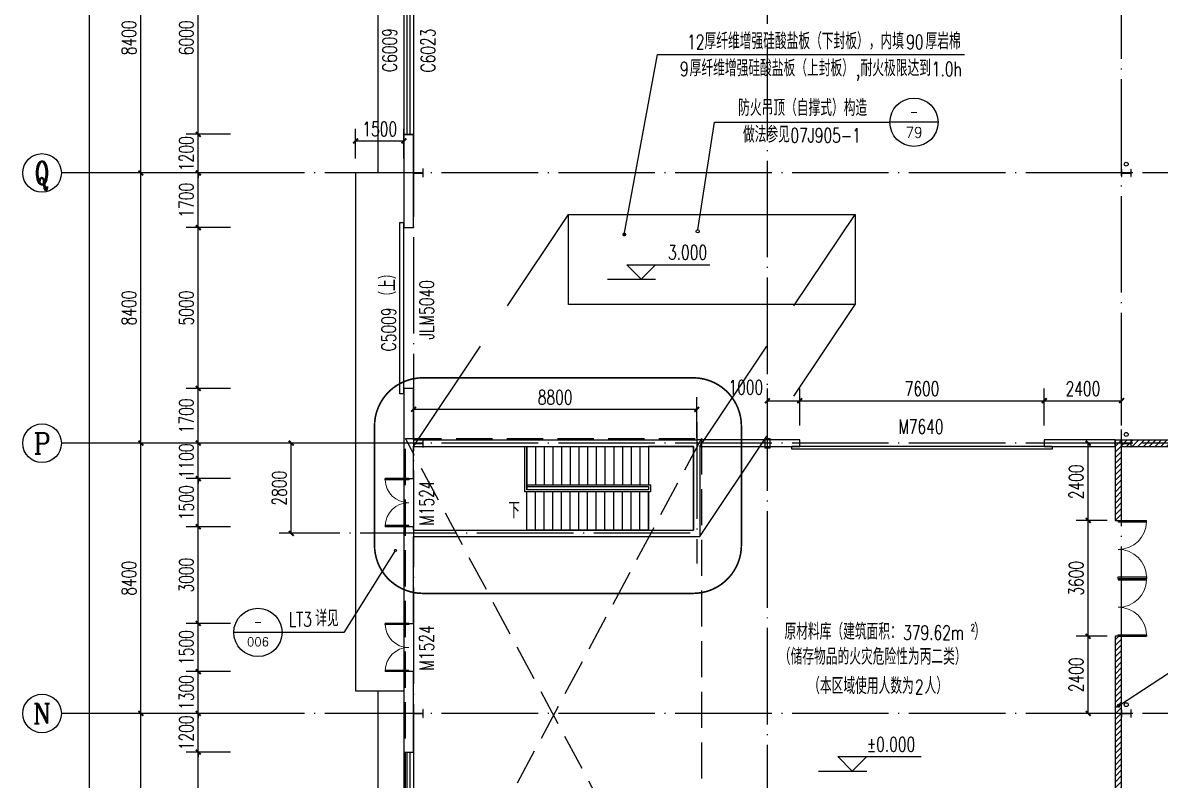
# Model space of a CAD drawing. Extents: x 409931 to 937299, y -508824 to 132289.
# Drawn here: x 475471 to 510815, y -71153 to -47609 of the extents above; entities that cross this region are included whole.
import ezdxf
from ezdxf.enums import TextEntityAlignment as Align

# ---------------------------------------------------------------- set-up
doc = ezdxf.new("R2010")
doc.units = 0
doc.header["$LTSCALE"] = 1500
doc.header["$MEASUREMENT"] = 0
doc.linetypes.add('DASH', pattern=[0.35, 0.25, -0.1])
doc.linetypes.add('DOTE', pattern=[2.42, 2, -0.2, 0.02, -0.2])
doc.layers.get('Defpoints').update_dxf_attribs({"color": 252})
for name, color, linetype in [('07m', 36, 'Continuous'), ('A-Other(建筑其它)', 33, 'Continuous'), ('A-Stair(建筑楼梯、踏步、电梯)', 25, 'Continuous'), ('A-Wall(建筑墙)', 7, 'Continuous'), ('AXIS', 3, 'Continuous'), ('AXIS_TEXT', 7, 'Continuous'), ('COLUMN', 2, 'Continuous'), ('DIM_ELEV', 3, 'Continuous'), ('DIM_IDEN', 3, 'Continuous'), ('DIM_LEAD', 3, 'Continuous'), ('DIM_SYMB', 3, 'Continuous'), ('DOOR_FIRE', 4, 'Continuous'), ('DOTE', 1, 'Continuous'), ('PUB_DIM', 3, 'Continuous'), ('PUB_HATCH', 8, 'Continuous'), ('PUB_STRM', 4, 'Continuous'), ('PUB_TEXT', 7, 'Continuous'), ('STAIR', 2, 'Continuous'), ('WALL', 7, 'Continuous'), ('WINDOW', 4, 'Continuous'), ('WINDOW_TEXT', 7, 'Continuous')]:
    doc.layers.add(name, color=color, linetype=linetype)
doc.styles.add('_TCH_AXIS', font='COMPLEX', dxfattribs={"bigfont": 'GBCBIG'})
doc.styles.add('_TCH_DIM', font='SIMPLEX', dxfattribs={"bigfont": 'GBCBIG'})
doc.styles.add('_TCH_DIM_T3', font='SIMPLEX', dxfattribs={"width": 0.705882, "bigfont": 'GBCBIG'})
doc.styles.add('_TCH_LABEL', font='COMPLEX', dxfattribs={"bigfont": 'GBCBIG'})
doc.styles.add('_TCH_WINDOW', font='SIMPLEX', dxfattribs={"bigfont": 'GBCBIG'})
doc.styles.add('COMPLEX', font='COMPLEX')
doc.dimstyles.new('_TCH_ARCH&&150', dxfattribs={"dimtxt": 446.25, "dimasz": 150, "dimexe": 375, "dimexo": 450, "dimgap": 150, "dimtad": 1, "dimdec": 0, "dimzin": 0, "dimdsep": 46, "dimtxsty": '_TCH_DIM_T3', "dimblk": 'ARCHTICK', "dimcen": 0.09, "dimclrt": 7, "dimazin": 2, "dimtfac": 1, "dimtdec": 0, "dimtix": 1, "dimtmove": 2, "dimatfit": 3, "dimfxl": 0, "dimtolj": 1, "dimtzin": 0, "dimarcsym": 0})
pattern_1 = [(45, (0, 89.76), (-88.388383, 88.388383), [])]

# ---------------------------------------------------------------- blocks, each defined once
blk = doc.blocks.new('A$C2EA612DB')
for p, q in [((-53990, 102490), (-54000, 102490)), ((-54000, 102490), (-54000, 102240)), ((-54000, 102240), (-53990, 102240)), ((-53990, 102369), (-53990, 102490)), ((-53710, 102369), (-53990, 102369)), ((-53990, 102240), (-53990, 102361)), ((-53990, 102361), (-53710, 102361)), ((-53700, 102490), (-53710, 102490)), ((-53710, 102490), (-53710, 102369)), ((-53710, 102361), (-53710, 102240)), ((-53710, 102240), (-53700, 102240)), ((-53700, 102240), (-53700, 102490)), ((-31990, 85675), (-32000, 85675)), ((-32000, 85675), (-32000, 85455)), ((-31990, 85569), (-31990, 85675)), ((-31710, 85569), (-31990, 85569)), ((-31990, 85455), (-31990, 85561)), ((-31990, 85561), (-31710, 85561)), ((-31700, 85675), (-31710, 85675)), ((-31710, 85675), (-31710, 85569)), ((-31710, 85561), (-31710, 85455)), ((-31700, 85455), (-31700, 85675)), ((-32000, 85455), (-31990, 85455)), ((-31710, 85455), (-31700, 85455))]:
    blk.add_line(p, q)
for points in [[(-53700, 102240), (-53700, 102490), (-53710, 102490), (-53710, 102369), (-53990, 102369), (-53990, 102490), (-54000, 102490), (-54000, 102240), (-53990, 102240), (-53990, 102361), (-53710, 102361), (-53710, 102240)], [(-31700, 102255), (-31700, 102475), (-31710, 102475), (-31710, 102369), (-31990, 102369), (-31990, 102475), (-32000, 102475), (-32000, 102255), (-31990, 102255), (-31990, 102361), (-31710, 102361), (-31710, 102255)], [(-53700, 93840), (-53700, 94090), (-53710, 94090), (-53710, 93969), (-53990, 93969), (-53990, 94090), (-54000, 94090), (-54000, 93840), (-53990, 93840), (-53990, 93961), (-53710, 93961), (-53710, 93840)], [(-42925, 94115), (-42925, 93815), (-43075, 93815), (-43075, 94115)], [(-42930, 94110), (-42930, 93820), (-43070, 93820), (-43070, 94110)], [(-31700, 93855), (-31700, 94075), (-31710, 94075), (-31710, 93969), (-31990, 93969), (-31990, 94075), (-32000, 94075), (-32000, 93855), (-31990, 93855), (-31990, 93961), (-31710, 93961), (-31710, 93855)], [(-53700, 85440), (-53700, 85690), (-53710, 85690), (-53710, 85569), (-53990, 85569), (-53990, 85690), (-54000, 85690), (-54000, 85440), (-53990, 85440), (-53990, 85561), (-53710, 85561), (-53710, 85440)], [(-31700, 85455), (-31700, 85675), (-31710, 85675), (-31710, 85569), (-31990, 85569), (-31990, 85675), (-32000, 85675), (-32000, 85455), (-31990, 85455), (-31990, 85561), (-31710, 85561), (-31710, 85455)]]:
    blk.add_lwpolyline(points, close=True)
blk = doc.blocks.new('雨水管')
at = {"layer": 'PUB_STRM'}
for centre in [(-32054, 111473), (-32054, 103073), (-32054, 94673)]:
    blk.add_circle(centre, 60, dxfattribs=at)
blk = doc.blocks.new('_ArchTick')
at = {"color": 0, "linetype": 'ByBlock', "const_width": 0.4}
blk.add_lwpolyline([(-0.5, -0.5), (0.5, 0.5)], dxfattribs=at)
blk = doc.blocks.new('*D463')
at = {"layer": 'Defpoints', "color": 0}
for p in [(508575, -66677), (509612, -66677), (509612, -69077)]:
    blk.add_point(p, dxfattribs=at)
at = {"layer": 'PUB_DIM', "color": 0, "lineweight": -2}
for p, q in [((509162, -66677), (508200, -66677)), ((508575, -69077), (508575, -66677)), ((509162, -69077), (508200, -69077))]:
    blk.add_line(p, q, dxfattribs=at)
at = {"layer": 'PUB_DIM', "color": 0, "lineweight": -2, "xscale": 150, "yscale": 150, "zscale": 150}
for p, rotation in [((508575, -66677), 90), ((508575, -69077), 270)]:
    blk.add_blockref('_ArchTick', p, dxfattribs=dict(at, rotation=rotation))
at = {"layer": 'PUB_DIM', "color": 7, "insert": (508202, -67877), "char_height": 446.2, "attachment_point": 5, "rotation": 90, "style": '_TCH_DIM_T3'}
blk.add_mtext('\\A1;2400', dxfattribs=at)
blk = doc.blocks.new('*D464')
at = {"layer": 'Defpoints', "color": 0}
for p in [(508575, -63077), (509612, -63077), (509612, -66677)]:
    blk.add_point(p, dxfattribs=at)
at = {"layer": 'PUB_DIM', "color": 0, "lineweight": -2}
for p, q in [((509162, -63077), (508200, -63077)), ((508575, -66677), (508575, -63077)), ((509162, -66677), (508200, -66677))]:
    blk.add_line(p, q, dxfattribs=at)
at = {"layer": 'PUB_DIM', "color": 0, "lineweight": -2, "xscale": 150, "yscale": 150, "zscale": 150}
for p, rotation in [((508575, -63077), 90), ((508575, -66677), 270)]:
    blk.add_blockref('_ArchTick', p, dxfattribs=dict(at, rotation=rotation))
at = {"layer": 'PUB_DIM', "color": 7, "insert": (508202, -64877), "char_height": 446.2, "attachment_point": 5, "rotation": 90, "style": '_TCH_DIM_T3'}
blk.add_mtext('\\A1;3600', dxfattribs=at)
blk = doc.blocks.new('*D465')
at = {"layer": 'Defpoints', "color": 0}
for p in [(508575, -60677), (509612, -60677), (509612, -63077)]:
    blk.add_point(p, dxfattribs=at)
at = {"layer": 'PUB_DIM', "color": 0, "lineweight": -2}
for p, q in [((509162, -60677), (508200, -60677)), ((508575, -63077), (508575, -60677)), ((509162, -63077), (508200, -63077))]:
    blk.add_line(p, q, dxfattribs=at)
at = {"layer": 'PUB_DIM', "color": 0, "lineweight": -2, "xscale": 150, "yscale": 150, "zscale": 150}
for p, rotation in [((508575, -60677), 90), ((508575, -63077), 270)]:
    blk.add_blockref('_ArchTick', p, dxfattribs=dict(at, rotation=rotation))
at = {"layer": 'PUB_DIM', "color": 7, "insert": (508202, -61877), "char_height": 446.2, "attachment_point": 5, "rotation": 90, "style": '_TCH_DIM_T3'}
blk.add_mtext('\\A1;2400', dxfattribs=at)
blk = doc.blocks.new('*D466')
at = {"layer": 'Defpoints', "color": 0}
for p in [(509612, -59356), (507212, -60577), (509612, -60577)]:
    blk.add_point(p, dxfattribs=at)
at = {"layer": 'PUB_DIM', "color": 0, "lineweight": -2}
for p, q in [((507212, -60127), (507212, -58981)), ((509612, -60127), (509612, -58981)), ((507212, -59356), (509612, -59356))]:
    blk.add_line(p, q, dxfattribs=at)
at = {"layer": 'PUB_DIM', "color": 0, "lineweight": -2, "xscale": 150, "yscale": 150, "zscale": 150, "rotation": 180}
blk.add_blockref('_ArchTick', (507212, -59356), dxfattribs=at)
at = {"layer": 'PUB_DIM', "color": 0, "lineweight": -2, "xscale": 150, "yscale": 150, "zscale": 150}
blk.add_blockref('_ArchTick', (509612, -59356), dxfattribs=at)
at = {"layer": 'PUB_DIM', "color": 7, "insert": (508412, -58983), "char_height": 446.2, "attachment_point": 5, "style": '_TCH_DIM_T3'}
blk.add_mtext('\\A1;2400', dxfattribs=at)
blk = doc.blocks.new('*D467')
at = {"layer": 'Defpoints', "color": 0}
for p in [(507212, -59356), (499612, -60577), (507212, -60577)]:
    blk.add_point(p, dxfattribs=at)
at = {"layer": 'PUB_DIM', "color": 0, "lineweight": -2}
for p, q in [((499612, -60127), (499612, -58981)), ((507212, -60127), (507212, -58981)), ((499612, -59356), (507212, -59356))]:
    blk.add_line(p, q, dxfattribs=at)
at = {"layer": 'PUB_DIM', "color": 0, "lineweight": -2, "xscale": 150, "yscale": 150, "zscale": 150, "rotation": 180}
blk.add_blockref('_ArchTick', (499612, -59356), dxfattribs=at)
at = {"layer": 'PUB_DIM', "color": 0, "lineweight": -2, "xscale": 150, "yscale": 150, "zscale": 150}
blk.add_blockref('_ArchTick', (507212, -59356), dxfattribs=at)
at = {"layer": 'PUB_DIM', "color": 7, "insert": (503412, -58983), "char_height": 446.2, "attachment_point": 5, "style": '_TCH_DIM_T3'}
blk.add_mtext('\\A1;7600', dxfattribs=at)
blk = doc.blocks.new('*D468')
at = {"layer": 'Defpoints', "color": 0}
for p in [(499612, -59356), (498612, -60577), (499612, -60577)]:
    blk.add_point(p, dxfattribs=at)
at = {"layer": 'PUB_DIM', "color": 0, "lineweight": -2}
for p, q in [((498612, -60127), (498612, -58981)), ((499612, -60127), (499612, -58981)), ((498612, -59356), (499612, -59356))]:
    blk.add_line(p, q, dxfattribs=at)
at = {"layer": 'PUB_DIM', "color": 0, "lineweight": -2, "xscale": 150, "yscale": 150, "zscale": 150, "rotation": 180}
blk.add_blockref('_ArchTick', (498612, -59356), dxfattribs=at)
at = {"layer": 'PUB_DIM', "color": 0, "lineweight": -2, "xscale": 150, "yscale": 150, "zscale": 150}
blk.add_blockref('_ArchTick', (499612, -59356), dxfattribs=at)
at = {"layer": 'PUB_DIM', "color": 7, "insert": (497937, -58944), "char_height": 446.2, "attachment_point": 5, "style": '_TCH_DIM_T3'}
blk.add_mtext('\\A1;1000', dxfattribs=at)
blk = doc.blocks.new('*D542')
at = {"layer": 'Defpoints', "color": 0}
for p in [(480925, -70277), (482374, -70277), (482374, -76277)]:
    blk.add_point(p, dxfattribs=at)
at = {"layer": 'PUB_DIM', "color": 0, "lineweight": -2}
for p, q in [((481924, -70277), (480550, -70277)), ((480925, -76277), (480925, -70277)), ((481924, -76277), (480550, -76277))]:
    blk.add_line(p, q, dxfattribs=at)
at = {"layer": 'PUB_DIM', "color": 0, "lineweight": -2, "xscale": 150, "yscale": 150, "zscale": 150}
for p, rotation in [((480925, -70277), 90), ((480925, -76277), 270)]:
    blk.add_blockref('_ArchTick', p, dxfattribs=dict(at, rotation=rotation))
at = {"layer": 'PUB_DIM', "color": 7, "insert": (480552, -73277), "char_height": 446.2, "attachment_point": 5, "rotation": 90, "style": '_TCH_DIM_T3'}
blk.add_mtext('\\A1;6000', dxfattribs=at)
blk = doc.blocks.new('*D543')
at = {"layer": 'Defpoints', "color": 0}
for p in [(480925, -69077), (482374, -69077), (482374, -70277)]:
    blk.add_point(p, dxfattribs=at)
at = {"layer": 'PUB_DIM', "color": 0, "lineweight": -2}
for p, q in [((481924, -69077), (480550, -69077)), ((480925, -69077), (480925, -68927)), ((480925, -70277), (480925, -69077)), ((481924, -70277), (480550, -70277)), ((480925, -70277), (480925, -70427))]:
    blk.add_line(p, q, dxfattribs=at)
at = {"layer": 'PUB_DIM', "color": 0, "lineweight": -2, "xscale": 150, "yscale": 150, "zscale": 150}
for p, rotation in [((480925, -69077), 270), ((480925, -70277), 90)]:
    blk.add_blockref('_ArchTick', p, dxfattribs=dict(at, rotation=rotation))
at = {"layer": 'PUB_DIM', "color": 7, "insert": (480552, -69677), "char_height": 446.2, "attachment_point": 5, "rotation": 90, "style": '_TCH_DIM_T3'}
blk.add_mtext('\\A1;1200', dxfattribs=at)
blk = doc.blocks.new('*D544')
at = {"layer": 'Defpoints', "color": 0}
for p in [(480925, -67777), (482374, -67777), (482374, -69077)]:
    blk.add_point(p, dxfattribs=at)
at = {"layer": 'PUB_DIM', "color": 0, "lineweight": -2}
for p, q in [((481924, -67777), (480550, -67777)), ((480925, -67777), (480925, -67627)), ((480925, -69077), (480925, -67777)), ((481924, -69077), (480550, -69077)), ((480925, -69077), (480925, -69227))]:
    blk.add_line(p, q, dxfattribs=at)
at = {"layer": 'PUB_DIM', "color": 0, "lineweight": -2, "xscale": 150, "yscale": 150, "zscale": 150}
for p, rotation in [((480925, -67777), 270), ((480925, -69077), 90)]:
    blk.add_blockref('_ArchTick', p, dxfattribs=dict(at, rotation=rotation))
at = {"layer": 'PUB_DIM', "color": 7, "insert": (480552, -68427), "char_height": 446.2, "attachment_point": 5, "rotation": 90, "style": '_TCH_DIM_T3'}
blk.add_mtext('\\A1;1300', dxfattribs=at)
blk = doc.blocks.new('*D545')
at = {"layer": 'Defpoints', "color": 0}
for p in [(480925, -66277), (482374, -66277), (482374, -67777)]:
    blk.add_point(p, dxfattribs=at)
at = {"layer": 'PUB_DIM', "color": 0, "lineweight": -2}
for p, q in [((481924, -66277), (480550, -66277)), ((480925, -67777), (480925, -66277)), ((481924, -67777), (480550, -67777))]:
    blk.add_line(p, q, dxfattribs=at)
at = {"layer": 'PUB_DIM', "color": 0, "lineweight": -2, "xscale": 150, "yscale": 150, "zscale": 150}
for p, rotation in [((480925, -66277), 90), ((480925, -67777), 270)]:
    blk.add_blockref('_ArchTick', p, dxfattribs=dict(at, rotation=rotation))
at = {"layer": 'PUB_DIM', "color": 7, "insert": (480552, -67027), "char_height": 446.2, "attachment_point": 5, "rotation": 90, "style": '_TCH_DIM_T3'}
blk.add_mtext('\\A1;1500', dxfattribs=at)
blk = doc.blocks.new('*D546')
at = {"layer": 'Defpoints', "color": 0}
for p in [(480925, -63277), (482374, -63277), (482374, -66277)]:
    blk.add_point(p, dxfattribs=at)
at = {"layer": 'PUB_DIM', "color": 0, "lineweight": -2}
for p, q in [((481924, -63277), (480550, -63277)), ((480925, -66277), (480925, -63277)), ((481924, -66277), (480550, -66277))]:
    blk.add_line(p, q, dxfattribs=at)
at = {"layer": 'PUB_DIM', "color": 0, "lineweight": -2, "xscale": 150, "yscale": 150, "zscale": 150}
for p, rotation in [((480925, -63277), 90), ((480925, -66277), 270)]:
    blk.add_blockref('_ArchTick', p, dxfattribs=dict(at, rotation=rotation))
at = {"layer": 'PUB_DIM', "color": 7, "insert": (480552, -64777), "char_height": 446.2, "attachment_point": 5, "rotation": 90, "style": '_TCH_DIM_T3'}
blk.add_mtext('\\A1;3000', dxfattribs=at)
blk = doc.blocks.new('*D547')
at = {"layer": 'Defpoints', "color": 0}
for p in [(480925, -61777), (482374, -61777), (482374, -63277)]:
    blk.add_point(p, dxfattribs=at)
at = {"layer": 'PUB_DIM', "color": 0, "lineweight": -2}
for p, q in [((481924, -61777), (480550, -61777)), ((480925, -63277), (480925, -61777)), ((481924, -63277), (480550, -63277))]:
    blk.add_line(p, q, dxfattribs=at)
at = {"layer": 'PUB_DIM', "color": 0, "lineweight": -2, "xscale": 150, "yscale": 150, "zscale": 150}
for p, rotation in [((480925, -61777), 90), ((480925, -63277), 270)]:
    blk.add_blockref('_ArchTick', p, dxfattribs=dict(at, rotation=rotation))
at = {"layer": 'PUB_DIM', "color": 7, "insert": (480552, -62527), "char_height": 446.2, "attachment_point": 5, "rotation": 90, "style": '_TCH_DIM_T3'}
blk.add_mtext('\\A1;1500', dxfattribs=at)
blk = doc.blocks.new('*D548')
at = {"layer": 'Defpoints', "color": 0}
for p in [(480925, -60677), (482374, -60677), (482374, -61777)]:
    blk.add_point(p, dxfattribs=at)
at = {"layer": 'PUB_DIM', "color": 0, "lineweight": -2}
for p, q in [((481924, -60677), (480550, -60677)), ((480925, -60677), (480925, -60527)), ((480925, -61777), (480925, -60677)), ((481924, -61777), (480550, -61777)), ((480925, -61777), (480925, -61927))]:
    blk.add_line(p, q, dxfattribs=at)
at = {"layer": 'PUB_DIM', "color": 0, "lineweight": -2, "xscale": 150, "yscale": 150, "zscale": 150}
for p, rotation in [((480925, -60677), 270), ((480925, -61777), 90)]:
    blk.add_blockref('_ArchTick', p, dxfattribs=dict(at, rotation=rotation))
at = {"layer": 'PUB_DIM', "color": 7, "insert": (480552, -61227), "char_height": 446.2, "attachment_point": 5, "rotation": 90, "style": '_TCH_DIM_T3'}
blk.add_mtext('\\A1;1100', dxfattribs=at)
blk = doc.blocks.new('*D549')
at = {"layer": 'Defpoints', "color": 0}
for p in [(480925, -58977), (482374, -58977), (482374, -60677)]:
    blk.add_point(p, dxfattribs=at)
at = {"layer": 'PUB_DIM', "color": 0, "lineweight": -2}
for p, q in [((481924, -58977), (480550, -58977)), ((480925, -60677), (480925, -58977)), ((481924, -60677), (480550, -60677))]:
    blk.add_line(p, q, dxfattribs=at)
at = {"layer": 'PUB_DIM', "color": 0, "lineweight": -2, "xscale": 150, "yscale": 150, "zscale": 150}
for p, rotation in [((480925, -58977), 90), ((480925, -60677), 270)]:
    blk.add_blockref('_ArchTick', p, dxfattribs=dict(at, rotation=rotation))
at = {"layer": 'PUB_DIM', "color": 7, "insert": (480552, -59827), "char_height": 446.2, "attachment_point": 5, "rotation": 90, "style": '_TCH_DIM_T3'}
blk.add_mtext('\\A1;1700', dxfattribs=at)
blk = doc.blocks.new('*D550')
at = {"layer": 'Defpoints', "color": 0}
for p in [(480925, -53977), (482374, -53977), (482374, -58977)]:
    blk.add_point(p, dxfattribs=at)
at = {"layer": 'PUB_DIM', "color": 0, "lineweight": -2}
for p, q in [((481924, -53977), (480550, -53977)), ((480925, -58977), (480925, -53977)), ((481924, -58977), (480550, -58977))]:
    blk.add_line(p, q, dxfattribs=at)
at = {"layer": 'PUB_DIM', "color": 0, "lineweight": -2, "xscale": 150, "yscale": 150, "zscale": 150}
for p, rotation in [((480925, -53977), 90), ((480925, -58977), 270)]:
    blk.add_blockref('_ArchTick', p, dxfattribs=dict(at, rotation=rotation))
at = {"layer": 'PUB_DIM', "color": 7, "insert": (480552, -56477), "char_height": 446.2, "attachment_point": 5, "rotation": 90, "style": '_TCH_DIM_T3'}
blk.add_mtext('\\A1;5000', dxfattribs=at)
blk = doc.blocks.new('*D551')
at = {"layer": 'Defpoints', "color": 0}
for p in [(480925, -52277), (482374, -52277), (482374, -53977)]:
    blk.add_point(p, dxfattribs=at)
at = {"layer": 'PUB_DIM', "color": 0, "lineweight": -2}
for p, q in [((481924, -52277), (480550, -52277)), ((480925, -53977), (480925, -52277)), ((481924, -53977), (480550, -53977))]:
    blk.add_line(p, q, dxfattribs=at)
at = {"layer": 'PUB_DIM', "color": 0, "lineweight": -2, "xscale": 150, "yscale": 150, "zscale": 150}
for p, rotation in [((480925, -52277), 90), ((480925, -53977), 270)]:
    blk.add_blockref('_ArchTick', p, dxfattribs=dict(at, rotation=rotation))
at = {"layer": 'PUB_DIM', "color": 7, "insert": (480552, -53127), "char_height": 446.2, "attachment_point": 5, "rotation": 90, "style": '_TCH_DIM_T3'}
blk.add_mtext('\\A1;1700', dxfattribs=at)
blk = doc.blocks.new('*D552')
at = {"layer": 'Defpoints', "color": 0}
for p in [(480925, -51077), (482374, -51077), (482374, -52277)]:
    blk.add_point(p, dxfattribs=at)
at = {"layer": 'PUB_DIM', "color": 0, "lineweight": -2}
for p, q in [((481924, -51077), (480550, -51077)), ((480925, -51077), (480925, -50927)), ((480925, -52277), (480925, -51077)), ((481924, -52277), (480550, -52277)), ((480925, -52277), (480925, -52427))]:
    blk.add_line(p, q, dxfattribs=at)
at = {"layer": 'PUB_DIM', "color": 0, "lineweight": -2, "xscale": 150, "yscale": 150, "zscale": 150}
for p, rotation in [((480925, -51077), 270), ((480925, -52277), 90)]:
    blk.add_blockref('_ArchTick', p, dxfattribs=dict(at, rotation=rotation))
at = {"layer": 'PUB_DIM', "color": 7, "insert": (480552, -51677), "char_height": 446.2, "attachment_point": 5, "rotation": 90, "style": '_TCH_DIM_T3'}
blk.add_mtext('\\A1;1200', dxfattribs=at)
blk = doc.blocks.new('*D553')
at = {"layer": 'Defpoints', "color": 0}
for p in [(480925, -45077), (482374, -45077), (482374, -51077)]:
    blk.add_point(p, dxfattribs=at)
at = {"layer": 'PUB_DIM', "color": 0, "lineweight": -2}
for p, q in [((481924, -45077), (480550, -45077)), ((480925, -51077), (480925, -45077)), ((481924, -51077), (480550, -51077))]:
    blk.add_line(p, q, dxfattribs=at)
at = {"layer": 'PUB_DIM', "color": 0, "lineweight": -2, "xscale": 150, "yscale": 150, "zscale": 150}
for p, rotation in [((480925, -45077), 90), ((480925, -51077), 270)]:
    blk.add_blockref('_ArchTick', p, dxfattribs=dict(at, rotation=rotation))
at = {"layer": 'PUB_DIM', "color": 7, "insert": (480552, -48077), "char_height": 446.2, "attachment_point": 5, "rotation": 90, "style": '_TCH_DIM_T3'}
blk.add_mtext('\\A1;6000', dxfattribs=at)
blk = doc.blocks.new('*D622')
at = {"layer": 'Defpoints', "color": 0}
for p in [(487312, -51283), (485812, -52277), (487312, -52277)]:
    blk.add_point(p, dxfattribs=at)
at = {"layer": 'PUB_DIM', "color": 0, "lineweight": -2}
for p, q in [((485812, -51827), (485812, -50908)), ((487312, -51827), (487312, -50908)), ((485812, -51283), (487312, -51283))]:
    blk.add_line(p, q, dxfattribs=at)
at = {"layer": 'PUB_DIM', "color": 0, "lineweight": -2, "xscale": 150, "yscale": 150, "zscale": 150, "rotation": 180}
blk.add_blockref('_ArchTick', (485812, -51283), dxfattribs=at)
at = {"layer": 'PUB_DIM', "color": 0, "lineweight": -2, "xscale": 150, "yscale": 150, "zscale": 150}
blk.add_blockref('_ArchTick', (487312, -51283), dxfattribs=at)
at = {"layer": 'PUB_DIM', "color": 7, "insert": (486562, -50910), "char_height": 446.2, "attachment_point": 5, "style": '_TCH_DIM_T3'}
blk.add_mtext('\\A1;1500', dxfattribs=at)
blk = doc.blocks.new('*D669')
at = {"layer": 'Defpoints', "color": 0}
for p in [(496412, -59624), (487612, -60956), (496412, -60956)]:
    blk.add_point(p, dxfattribs=at)
at = {"layer": 'PUB_DIM', "color": 0, "lineweight": -2}
for p, q in [((487612, -60506), (487612, -59249)), ((496412, -60506), (496412, -59249)), ((487612, -59624), (496412, -59624))]:
    blk.add_line(p, q, dxfattribs=at)
at = {"layer": 'PUB_DIM', "color": 0, "lineweight": -2, "xscale": 150, "yscale": 150, "zscale": 150, "rotation": 180}
blk.add_blockref('_ArchTick', (487612, -59624), dxfattribs=at)
at = {"layer": 'PUB_DIM', "color": 0, "lineweight": -2, "xscale": 150, "yscale": 150, "zscale": 150}
blk.add_blockref('_ArchTick', (496412, -59624), dxfattribs=at)
at = {"layer": 'PUB_DIM', "color": 7, "insert": (492012, -59251), "char_height": 446.2, "attachment_point": 5, "style": '_TCH_DIM_T3'}
blk.add_mtext('\\A1;8800', dxfattribs=at)
blk = doc.blocks.new('*D797')
at = {"layer": 'Defpoints', "color": 0}
for p in [(483813, -60677), (485579, -60677), (485579, -63477)]:
    blk.add_point(p, dxfattribs=at)
at = {"layer": 'PUB_DIM', "color": 0, "lineweight": -2}
for p, q in [((485129, -60677), (483438, -60677)), ((483813, -63477), (483813, -60677)), ((485129, -63477), (483438, -63477))]:
    blk.add_line(p, q, dxfattribs=at)
at = {"layer": 'PUB_DIM', "color": 0, "lineweight": -2, "xscale": 150, "yscale": 150, "zscale": 150}
for p, rotation in [((483813, -60677), 90), ((483813, -63477), 270)]:
    blk.add_blockref('_ArchTick', p, dxfattribs=dict(at, rotation=rotation))
at = {"layer": 'PUB_DIM', "color": 7, "insert": (483440, -62077), "char_height": 446.2, "attachment_point": 5, "rotation": 90, "style": '_TCH_DIM_T3'}
blk.add_mtext('\\A1;2800', dxfattribs=at)
blk = doc.blocks.new('*D819')
at = {"layer": 'AXIS', "color": 0, "lineweight": -2}
for p, q in [((483692, -69077), (478767, -69077)), ((479142, -77477), (479142, -69077)), ((483692, -77477), (478767, -77477))]:
    blk.add_line(p, q, dxfattribs=at)
at = {"layer": 'Defpoints', "color": 0}
for p in [(479142, -69077), (484142, -69077), (484142, -77477)]:
    blk.add_point(p, dxfattribs=at)
at = {"layer": 'AXIS', "color": 0, "lineweight": -2, "xscale": 150, "yscale": 150, "zscale": 150}
for p, rotation in [((479142, -69077), 90), ((479142, -77477), 270)]:
    blk.add_blockref('_ArchTick', p, dxfattribs=dict(at, rotation=rotation))
at = {"layer": 'AXIS', "color": 7, "insert": (478768, -73277), "char_height": 446.2, "attachment_point": 5, "rotation": 90, "style": '_TCH_DIM_T3'}
blk.add_mtext('\\A1;8400', dxfattribs=at)
blk = doc.blocks.new('*D820')
at = {"layer": 'AXIS', "color": 0, "lineweight": -2}
for p, q in [((483692, -60677), (478767, -60677)), ((479142, -69077), (479142, -60677)), ((483692, -69077), (478767, -69077))]:
    blk.add_line(p, q, dxfattribs=at)
at = {"layer": 'Defpoints', "color": 0}
for p in [(479142, -60677), (484142, -60677), (484142, -69077)]:
    blk.add_point(p, dxfattribs=at)
at = {"layer": 'AXIS', "color": 0, "lineweight": -2, "xscale": 150, "yscale": 150, "zscale": 150}
for p, rotation in [((479142, -60677), 90), ((479142, -69077), 270)]:
    blk.add_blockref('_ArchTick', p, dxfattribs=dict(at, rotation=rotation))
at = {"layer": 'AXIS', "color": 7, "insert": (478768, -64877), "char_height": 446.2, "attachment_point": 5, "rotation": 90, "style": '_TCH_DIM_T3'}
blk.add_mtext('\\A1;8400', dxfattribs=at)
blk = doc.blocks.new('*D821')
at = {"layer": 'AXIS', "color": 0, "lineweight": -2}
for p, q in [((483692, -52277), (478767, -52277)), ((479142, -60677), (479142, -52277)), ((483692, -60677), (478767, -60677))]:
    blk.add_line(p, q, dxfattribs=at)
at = {"layer": 'Defpoints', "color": 0}
for p in [(479142, -52277), (484142, -52277), (484142, -60677)]:
    blk.add_point(p, dxfattribs=at)
at = {"layer": 'AXIS', "color": 0, "lineweight": -2, "xscale": 150, "yscale": 150, "zscale": 150}
for p, rotation in [((479142, -52277), 90), ((479142, -60677), 270)]:
    blk.add_blockref('_ArchTick', p, dxfattribs=dict(at, rotation=rotation))
at = {"layer": 'AXIS', "color": 7, "insert": (478768, -56477), "char_height": 446.2, "attachment_point": 5, "rotation": 90, "style": '_TCH_DIM_T3'}
blk.add_mtext('\\A1;8400', dxfattribs=at)
blk = doc.blocks.new('*D822')
at = {"layer": 'AXIS', "color": 0, "lineweight": -2}
for p, q in [((483692, -43877), (478767, -43877)), ((479142, -52277), (479142, -43877)), ((483692, -52277), (478767, -52277))]:
    blk.add_line(p, q, dxfattribs=at)
at = {"layer": 'Defpoints', "color": 0}
for p in [(479142, -43877), (484142, -43877), (484142, -52277)]:
    blk.add_point(p, dxfattribs=at)
at = {"layer": 'AXIS', "color": 0, "lineweight": -2, "xscale": 150, "yscale": 150, "zscale": 150}
for p, rotation in [((479142, -43877), 90), ((479142, -52277), 270)]:
    blk.add_blockref('_ArchTick', p, dxfattribs=dict(at, rotation=rotation))
at = {"layer": 'AXIS', "color": 7, "insert": (478768, -48077), "char_height": 446.2, "attachment_point": 5, "rotation": 90, "style": '_TCH_DIM_T3'}
blk.add_mtext('\\A1;8400', dxfattribs=at)
blk = doc.blocks.new('*D824')
at = {"layer": 'AXIS', "color": 0, "lineweight": -2}
for p, q in [((483692, -43577), (477167, -43577)), ((477542, -163477), (477542, -43577)), ((483692, -163477), (477167, -163477))]:
    blk.add_line(p, q, dxfattribs=at)
at = {"layer": 'Defpoints', "color": 0}
for p in [(477542, -43577), (484142, -43577), (484142, -163477)]:
    blk.add_point(p, dxfattribs=at)
at = {"layer": 'AXIS', "color": 0, "lineweight": -2, "xscale": 150, "yscale": 150, "zscale": 150}
for p, rotation in [((477542, -43577), 90), ((477542, -163477), 270)]:
    blk.add_blockref('_ArchTick', p, dxfattribs=dict(at, rotation=rotation))
at = {"layer": 'AXIS', "color": 7, "insert": (477168, -103527), "char_height": 446.2, "attachment_point": 5, "rotation": 90, "style": '_TCH_DIM_T3'}
blk.add_mtext('\\A1;119900', dxfattribs=at)
blk = doc.blocks.new('_AXISO')
blk.add_circle((0, 0), 0.5)
at = {"layer": 'AXIS_TEXT', "style": 'COMPLEX', "width": 1.041667}
blk.add_attdef('A', text='', height=0.56, dxfattribs=at).set_placement((-0.25, -0.28), (0.25, -0.28), align=Align.FIT)
blk = doc.blocks.new('$DorLib2D$00000126')
at = {"color": 0, "linetype": 'Continuous'}
for p, q in [((-0.532, 0.5), (-0.532, 0.9)), ((0.532, 0.9), (0.532, 0.5))]:
    blk.add_line(p, q, dxfattribs=at)
at = {"color": 0, "linetype": 'DASH'}
for p, q in [((-0.532, 0.9), (0.532, 0.9)), ((-0.532, 0.5), (0.532, 0.5))]:
    blk.add_line(p, q, dxfattribs=at)
blk = doc.blocks.new('$DorLib2D$00000002')
for p, q in [((-0.5, 0), (-0.5, 0.4875)), ((-0.475, 0.4875), (-0.5, 0.4875)), ((-0.475, 0), (-0.475, 0.4875)), ((0.475, 0), (0.475, 0.4875)), ((0.475, 0.4875), (0.5, 0.4875)), ((0.5, 0), (0.5, 0.4875)), ((-0.5, 0), (-0.475, 0)), ((0.5, 0), (0.475, 0))]:
    blk.add_line(p, q)
at = {"lineweight": 13}
for centre, start, end in [((-0.4875, 0), 0, 88.53072), ((0.4875, 0), 91.46928, 180)]:
    blk.add_arc(centre, 0.4875, start, end, dxfattribs=at)
blk = doc.blocks.new('$TCHSYS$WIN2D')
for p, q in [((-0.5, 0.5), (0.5, 0.5)), ((-0.5, 0.5), (-0.5, -0.5)), ((0.5, 0.5), (0.5, -0.5)), ((0.5, 0.1667), (-0.5, 0.1667)), ((0.5, -0.1667), (-0.5, -0.1667)), ((-0.5, -0.5), (0.5, -0.5))]:
    blk.add_line(p, q)

msp = doc.modelspace()

# ---------------------------------------------------------------- hatches: boundary and pattern name
at = {"layer": 'PUB_HATCH'}
h = msp.add_hatch(dxfattribs=at)
h.set_pattern_fill('普通砖', color=256, scale=50, style=0)
h.set_pattern_definition(pattern_1)
h.paths.add_polyline_path([(509412, -60577.5), (509612, -60777.5), (535612, -60777.5), (535712, -60710.8), (535712, -60577.5)])
h = msp.add_hatch(dxfattribs=at)
h.set_pattern_fill('普通砖', color=256, scale=50, style=0)
h.set_pattern_definition(pattern_1)
h.paths.add_polyline_path([(509412, -60577.5), (509412, -63077.5), (509612, -63077.5), (509612, -60777.5)])
h = msp.add_hatch(dxfattribs=at)
h.set_pattern_fill('普通砖', color=256, scale=50, style=0)
h.set_pattern_definition(pattern_1)
h.paths.add_polyline_path([(509612, -77477.5), (509612, -66677.5), (509412, -66677.5), (509412, -77477.5)])

# ---------------------------------------------------------------- linework, layer by layer
at = {"layer": 'A-Other(建筑其它)', "linetype": 'DASH', "ltscale": 3}
for p, q in [((496562, -60527.5), (487362, -77727.2)), ((496562, -77727.2), (487362, -60527.5))]:
    msp.add_line(p, q, dxfattribs=at)
at = {"layer": 'A-Other(建筑其它)', "linetype": 'DASH', "ltscale": 3, "const_width": 50}
msp.add_lwpolyline([(497800.4, -60145.1), (497800.4, -63845.1, -0.4142136), (496300.4, -65345.1), (487900.4, -65345.1, -0.4142136), (486400.4, -63845.1), (486400.4, -60145.1, -0.4142136), (487900.4, -58645.1), (496300.4, -58645.1, -0.4142136)], format="xyb", close=True, dxfattribs=at)
at = {"layer": 'A-Other(建筑其它)', "linetype": 'DASH', "ltscale": 3}
msp.add_lwpolyline([(487362, -60527.5), (496562, -60527.5), (496562, -77727.2), (487362, -77727.2)], close=True, dxfattribs=at)
at = {"layer": 'A-Stair(建筑楼梯、踏步、电梯)'}
for points in [[(486512, -52277.5), (486512, -43577.5), (487312, -43577.5)], [(487312, -77777.5), (486512, -77777.5), (486512, -68377.5)]]:
    msp.add_lwpolyline(points, dxfattribs=at)
at = {"layer": 'A-Wall(建筑墙)'}
msp.add_lwpolyline([(501332.6, -56364.4), (492432.6, -56364.4), (492432.6, -53564.4), (501332.6, -53564.4)], close=True, dxfattribs=at)
at = {"layer": 'AXIS'}
for p, q in [((482670.9, -52277.5), (476670.9, -52277.5)), ((482670.9, -60677.5), (476670.9, -60677.5)), ((482670.9, -69077.5), (476670.9, -69077.5))]:
    msp.add_line(p, q, dxfattribs=at)
at = {"layer": 'DIM_ELEV'}
for p, q in [((494685.5, -55579.9), (494235.5, -55129.9)), ((494235.5, -55129.9), (496824.5, -55129.9)), ((494685.5, -55579.9), (495135.5, -55129.9)), ((493635.5, -55579.9), (495135.5, -55579.9)), ((501246.8, -70869.5), (500796.8, -70419.5)), ((500796.8, -70419.5), (503385.8, -70419.5)), ((501246.8, -70869.5), (501696.8, -70419.5)), ((500196.8, -70869.5), (501696.8, -70869.5))]:
    msp.add_line(p, q, dxfattribs=at)
at = {"layer": 'DIM_IDEN'}
for p, q in [((496450.2, -54047.6), (496962.5, -50703.1)), ((496962.5, -50703.1), (502412.7, -50703.1)), ((503912.7, -50703.1), (502412.7, -50703.1)), ((487033.1, -64034.2), (485449.4, -66557.4)), ((483529.6, -66557.4), (482029.6, -66557.4)), ((485449.4, -66557.4), (483529.6, -66557.4))]:
    msp.add_line(p, q, dxfattribs=at)
for centre, radius in [((503162.7, -50703.1), 750), ((496443.1, -54094), 46.9), ((487049.7, -64007.7), 31.2), ((482779.6, -66557.4), 750)]:
    msp.add_circle(centre, radius, dxfattribs=at)
at = {"layer": 'DIM_LEAD'}
for p, q in [((494161.5, -54189.7), (495192.5, -48590.9)), ((495192.5, -48590.9), (504727.6, -48590.9)), ((509517.1, -68840.1), (516782.6, -64065.1))]:
    msp.add_line(p, q, dxfattribs=at)
at = {"layer": 'DIM_LEAD', "const_width": 60}
for points in [[(494156, -54219.2, 1), (494166.9, -54160.2, 1)], [(509492, -68856.6, 1), (509542.1, -68823.6, 1)]]:
    msp.add_lwpolyline(points, format="xyb", close=True, dxfattribs=at)
at = {"layer": 'DIM_SYMB'}
for points in [[(487070.1, -59683.6, 0, 0, 0), (486403.1, -59683.6, 120, 0, 0), (485953.1, -59683.6, 0, 0, 0)], [(509612, -60777.5, 0, 0, 0), (541203.9, -86347.2, 140, 0, 0), (541612, -86677.5, 0, 0, 0)], [(490997, -62752.5, 0, 0, 0), (495612, -62752.5, 0, 0, 0), (495612, -61402.5, 0, 0, 0), (491717, -61402.5, 120, 0, 0), (491267, -61402.5, 0, 0, 0)], [(487070.1, -67372.1, 0, 0, 0), (486403.1, -67372.1, 120, 0, 0), (485953.1, -67372.1, 0, 0, 0)]]:
    msp.add_lwpolyline(points, format="xyseb", dxfattribs=at)
at = {"layer": 'DOTE', "color": 1, "linetype": 'DOTE'}
for p, q in [((487612, -39750.6), (487612, -80309.3)), ((498612, -80309.3), (498612, -39750.6)), ((509612, -168525), (509612, -39750.6)), ((545935.2, -52277.5), (482670.9, -52277.5)), ((496412, -60025.9), (496412, -64414.7)), ((545935.2, -60677.5), (483349.9, -60677.5)), ((496213.5, -63477.5), (484712.9, -63477.5)), ((545935.2, -69077.5), (482670.9, -69077.5))]:
    msp.add_line(p, q, dxfattribs=at)
at = {"layer": 'PUB_HATCH', "linetype": 'DASH', "ltscale": 10}
for p, q in [((487612, -60777.5), (492432.6, -53564.4)), ((496512, -60777.5), (501332.6, -53564.4)), ((496512, -63577.5), (501332.6, -56364.4))]:
    msp.add_line(p, q, dxfattribs=at)
at = {"layer": 'STAIR'}
for p, q in [((491072, -62187.5), (491072, -60777.5)), ((491072, -60777.5), (491132, -60777.5)), ((491132, -60777.5), (494912, -60777.5)), ((491132, -60777.5), (491132, -61967.5)), ((491132, -62127.5), (491132, -60777.5)), ((491402, -60777.5), (491402, -61967.5)), ((491672, -60777.5), (491672, -61967.5)), ((491942, -60777.5), (491942, -61967.5)), ((492212, -60777.5), (492212, -61967.5)), ((492482, -60777.5), (492482, -61967.5)), ((492752, -60777.5), (492752, -61967.5)), ((493022, -60777.5), (493022, -61967.5)), ((493292, -60777.5), (493292, -61967.5)), ((493562, -60777.5), (493562, -61967.5)), ((493832, -60777.5), (493832, -61967.5)), ((494102, -60777.5), (494102, -61967.5)), ((494372, -60777.5), (494372, -61967.5)), ((494642, -60777.5), (494642, -61967.5)), ((494912, -60777.5), (494912, -61967.5)), ((496312, -60777.5), (494912, -60777.5)), ((494912, -60777.5), (494912, -61967.5)), ((496312, -63377.5), (496312, -60777.5)), ((494972, -62187.5), (491072, -62187.5)), ((491132, -61967.5), (491132, -62027.5)), ((491132, -61967.5), (494972, -61967.5)), ((491132, -61967.5), (491132, -62027.5)), ((491132, -62027.5), (494912, -62027.5)), ((491132, -62027.5), (494912, -62027.5)), ((491132, -62027.5), (491132, -62127.5)), ((494912, -62127.5), (491132, -62127.5)), ((494912, -62127.5), (491132, -62127.5)), ((491132, -63377.5), (491132, -62187.5)), ((491402, -63377.5), (491402, -62187.5)), ((491672, -63377.5), (491672, -62187.5)), ((491942, -63377.5), (491942, -62187.5)), ((492212, -63377.5), (492212, -62187.5)), ((492482, -63377.5), (492482, -62187.5)), ((492752, -63377.5), (492752, -62187.5)), ((493022, -63377.5), (493022, -62187.5)), ((493292, -63377.5), (493292, -62187.5)), ((493562, -63377.5), (493562, -62187.5)), ((493832, -63377.5), (493832, -62187.5)), ((494102, -63377.5), (494102, -62187.5)), ((494372, -63377.5), (494372, -62187.5)), ((494642, -63377.5), (494642, -62187.5)), ((494912, -62027.5), (494912, -62127.5)), ((494912, -62027.5), (494912, -62127.5)), ((494912, -63377.5), (494912, -62187.5)), ((494912, -62187.5), (494912, -63377.5)), ((494972, -61967.5), (494972, -62187.5)), ((494912, -63377.5), (491132, -63377.5)), ((494912, -63377.5), (496312, -63377.5))]:
    msp.add_line(p, q, dxfattribs=at)
msp.add_lwpolyline([(487312, -52277.5), (485812, -52277.5), (485812, -68377.5), (487312, -68377.5)], dxfattribs=at)
at = {"layer": 'WALL'}
for p, q in [((487312, -51077.5), (487312, -53977.5)), ((487612, -51077.5), (487312, -51077.5)), ((487612, -53977.5), (487612, -51077.5)), ((487312, -53977.5), (487612, -53977.5)), ((487612, -58977.5), (487312, -58977.5)), ((487312, -58977.5), (487312, -60677.5)), ((487612, -60577.5), (487612, -58977.5)), ((487312, -60677.5), (487312, -61777.5)), ((487612, -60577.5), (496412, -60577.5)), ((487612, -61777.5), (487612, -60777.5)), ((487612, -60777.5), (496312, -60777.5)), ((496312, -60777.5), (496312, -63377.5)), ((499611.6, -60577.5), (496412, -60577.5)), ((496512, -60777.5), (496512, -63577.5)), ((496512, -60777.5), (499611.6, -60777.5)), ((499611.6, -60777.5), (499611.6, -60577.5)), ((509412, -60577.5), (507211.6, -60577.5)), ((507211.6, -60577.5), (507211.6, -60777.5)), ((507211.6, -60777.5), (509412, -60777.5)), ((509412, -60777.5), (509412, -60577.5)), ((509412, -60577.5), (535712, -60577.5)), ((509412, -60577.5), (509412, -63077.5)), ((509612, -60777.5), (535612, -60777.5)), ((509612, -63077.5), (509612, -60777.5)), ((487312, -61777.5), (487612, -61777.5)), ((509412, -63077.5), (509612, -63077.5)), ((487612, -63277.5), (487312, -63277.5)), ((487312, -63277.5), (487312, -63477.5)), ((487312, -63477.5), (487312, -66277.5)), ((487612, -63377.5), (487612, -63277.5)), ((487612, -63377.5), (496312, -63377.5)), ((487612, -63577.5), (496512, -63577.5)), ((487612, -66277.5), (487612, -63577.5)), ((487312, -66277.5), (487612, -66277.5)), ((509612, -66677.5), (509412, -66677.5)), ((509412, -66677.5), (509412, -77477.5)), ((509612, -77477.5), (509612, -66677.5)), ((487312, -67777.5), (487312, -70277.5)), ((487612, -67777.5), (487312, -67777.5)), ((487612, -70277.5), (487612, -67777.5)), ((487312, -70277.5), (487612, -70277.5))]:
    msp.add_line(p, q, dxfattribs=at)
at = {"layer": 'WINDOW'}
for p, q in [((487312, -61777.5), (487312, -63277.5)), ((487312, -66277.5), (487312, -67777.5))]:
    msp.add_line(p, q, dxfattribs=at)

# ---------------------------------------------------------------- block references
at = {"layer": 'AXIS'}
ref = msp.add_blockref('_AXISO', (476070.9, -52277.5), dxfattribs=dict(at, xscale=1200, yscale=1200, zscale=1200))
ref.add_attrib('A', 'Q', dxfattribs={"layer": 'AXIS_TEXT', "height": 715.4, "style": '_TCH_AXIS', "width": 0.807692}).set_placement((475850.8, -52635.2), (476291, -52635.2), align=Align.FIT)
ref = msp.add_blockref('_AXISO', (476070.9, -60677.5), dxfattribs=dict(at, xscale=1200, yscale=1200, zscale=1200))
ref.add_attrib('A', 'P', dxfattribs={"layer": 'AXIS_TEXT', "height": 652.9, "style": '_TCH_AXIS'}).set_placement((475806.6, -61003.9), (476335.2, -61003.9), align=Align.FIT)
ref = msp.add_blockref('_AXISO', (476070.9, -69077.5), dxfattribs=dict(at, xscale=1200, yscale=1200, zscale=1200))
ref.add_attrib('A', 'N', dxfattribs={"layer": 'AXIS_TEXT', "height": 622.9, "style": '_TCH_AXIS'}).set_placement((475789.1, -69388.9), (476352.7, -69388.9), align=Align.FIT)
at = {"layer": 'COLUMN'}
msp.add_blockref('A$C2EA612DB', (541612, -154642.5), dxfattribs=at)
at = {"layer": 'DOOR_FIRE', "yscale": -1800, "zscale": 200, "rotation": 90.00004499500128}
for p, xscale in [((509512, -63977.5), -1800), ((509512, -65777.5), 1800)]:
    msp.add_blockref('$DorLib2D$00000002', p, dxfattribs=dict(at, xscale=xscale))
at = {"layer": 'WINDOW'}
msp.add_blockref('雨水管', (541812, -163477.5), dxfattribs=at)
at = {"layer": 'WINDOW', "xscale": 6000, "yscale": -300, "zscale": 6000}
for p, rotation in [((487462, -48077.5), 270.0000000116642), ((487462, -73277.5), 270.0000000134469)]:
    msp.add_blockref('$TCHSYS$WIN2D', p, dxfattribs=dict(at, rotation=rotation))
at = {"layer": 'WINDOW'}
ref = msp.add_blockref('$DorLib2D$00000126', (487462, -56477.5), dxfattribs=dict(at, xscale=-5000, yscale=-300, zscale=-5000, rotation=270.0000000116642))
ref.add_attrib('A', 'JLM5040', (488247.6, -57460), dxfattribs={"layer": 'WINDOW_TEXT', "height": 446.25, "rotation": 90, "style": '_TCH_WINDOW', "width": 0.705882})
ref = msp.add_blockref('$DorLib2D$00000126', (503411.6, -60677.5), dxfattribs=dict(at, xscale=-7600, yscale=-200, zscale=-7600))
ref.add_attrib('A', 'M7640', (502676.6, -60388.1), dxfattribs={"layer": 'WINDOW_TEXT', "height": 446.25, "style": '_TCH_WINDOW', "width": 0.705882})
ref = msp.add_blockref('$DorLib2D$00000002', (487462, -62527.5), dxfattribs=dict(at, xscale=1500, yscale=-1500, zscale=1500, rotation=270.0000000134474))
ref.add_attrib('A', 'M1524', (488247.6, -63240), dxfattribs={"layer": 'WINDOW_TEXT', "height": 446.25, "rotation": 90, "style": '_TCH_WINDOW', "width": 0.705882})
ref = msp.add_blockref('$DorLib2D$00000002', (487462, -67027.5), dxfattribs=dict(at, xscale=1500, yscale=-1500, zscale=1500, rotation=270.0000000134469))
ref.add_attrib('A', 'M1524', (488247.6, -67740), dxfattribs={"layer": 'WINDOW_TEXT', "height": 446.25, "rotation": 90, "style": '_TCH_WINDOW', "width": 0.705882})

# ---------------------------------------------------------------- texts
at = {"layer": '07m', "color": 2, "style": '_TCH_DIM', "width": 0.705882}
for s, p in [('C6009', (487092.5, -49141.8)), ('C5009', (487062.1, -57823.3))]:
    msp.add_text(s, height=446.25, rotation=90, dxfattribs=at).set_placement(p)
at = {"layer": '07m', "color": 2, "style": '_TCH_DIM'}
msp.add_text('（上）', height=506.38, rotation=90, dxfattribs=at).set_placement((487062.1, -56308.3))
for s, height, p in [('原材料库（建筑面积：', 506.38, (499138.6, -66785.5)), ('）', 506.4, (505029.7, -66785.5)), ('（储存物品的火灾危险性为丙二类）', 506.383, (498963.7, -67563.1)), ('（本区域使用人数为', 506.38, (499874.8, -68473.7)), ('人）', 506.38, (503492.4, -68473.7))]:
    msp.add_text(s, height=height, dxfattribs=at).set_placement(p)
at = {"layer": '07m', "color": 2, "style": '_TCH_DIM', "width": 0.705882}
for s, height, p in [('379.62m', 446.25, (502824.7, -66785.5)), ('2', 223.1, (504924.7, -66523)), ('2', 446.2, (503192.4, -68473.7))]:
    msp.add_text(s, height=height, dxfattribs=at).set_placement(p)
at = {"layer": 'PUB_TEXT', "style": '_TCH_DIM', "width": 0.705882}
for s, height, p in [('12', 446.25, (496113.6, -48433.4)), ('90', 446.25, (502920.1, -48433.4)), ('9', 446.2, (495892.7, -49273.4)), ('1.0h', 446.25, (503715.1, -49273.4)), (',', 446.2, (501353.4, -49273.4)), ('07J905-1', 446.25, (499322.3, -51335.4)), ('3.000', 446.25, (495519.5, -54972.4)), ('LT3', 446.25, (483736.3, -66372)), ('%%P0.000', 446.25, (501690.8, -70262))]:
    msp.add_text(s, height=height, dxfattribs=at).set_placement(p)
at = {"layer": 'PUB_TEXT', "style": '_TCH_DIM'}
for s, height, p in [('厚纤维增强硅酸盐板（下封板），内填', 506.383, (496653.6, -48433.4)), ('厚岩棉', 506.38, (503520.1, -48433.4)), ('厚纤维增强硅酸盐板（上封板）', 506.383, (496192.7, -49273.4)), ('耐火极限达到', 506.38, (501503.4, -49273.4)), ('防火吊顶（自撑式）构造', 506.383, (497699.3, -50506.5)), ('做法参见', 506.38, (497847.8, -51335.4)), ('下', 506.4, (490554.7, -63015)), ('详见', 506.38, (484561.3, -66372))]:
    msp.add_text(s, height=height, dxfattribs=at).set_placement(p)
at = {"layer": 'PUB_TEXT', "style": '_TCH_LABEL', "width": 0.777778}
for p, p2 in [((503032.2, -50564.3), (503293.2, -50564.3)), ((482649.1, -66418.6), (482910.1, -66418.6))]:
    msp.add_text('-', height=391.5, dxfattribs=at).set_placement(p, p2, align=Align.FIT)
at = {"layer": 'PUB_TEXT', "style": '_TCH_LABEL'}
for s, height, p, p2 in [('79', 329.48, (502896, -51181.2), (503429.4, -51181.2)), ('006', 265.95, (482437.6, -66984), (483121.5, -66984))]:
    msp.add_text(s, height=height, dxfattribs=at).set_placement(p, p2, align=Align.FIT)
at = {"layer": 'WINDOW_TEXT', "style": '_TCH_WINDOW', "width": 0.705882}
msp.add_text('C6023', height=446.25, rotation=90, dxfattribs=at).set_placement((488287, -49154.5))

# ---------------------------------------------------------------- dimensions: what is measured, and where the dimension line sits
at = {"layer": 'AXIS'}
for p1, p2, distance, picture, middle in [((484141.5, -163477.5), (484141.5, -43577.5), 6600, '*D824', (477168.4, -103527.5)), ((484141.5, -52277.5), (484141.5, -43877.5), 5000, '*D822', (478768.4, -48077.5)), ((484141.5, -60677.5), (484141.5, -52277.5), 5000, '*D821', (478768.4, -56477.5)), ((484141.5, -69077.5), (484141.5, -60677.5), 5000, '*D820', (478768.4, -64877.5)), ((484141.5, -77477.5), (484141.5, -69077.5), 5000, '*D819', (478768.4, -73277.5))]:
    dim = msp.add_aligned_dim(p1=p1, p2=p2, distance=distance, dimstyle='_TCH_ARCH&&150', dxfattribs=at)
    dim.commit()
    dim.dimension.update_dxf_attribs({"geometry": picture, "text_midpoint": middle})
at = {"layer": 'PUB_DIM'}
for p1, p2, distance, picture, middle in [((482374.1, -51077.5), (482374.1, -45077.5), 1449, '*D553', (480551.9, -48077.5)), ((485812, -52277.5), (487312, -52277.5), 994.3, '*D622', (486562, -50910)), ((482374.1, -52277.5), (482374.1, -51077.5), 1449, '*D552', (480551.9, -51677.5)), ((482374.1, -53977.5), (482374.1, -52277.5), 1449, '*D551', (480551.9, -53127.5)), ((482374.1, -58977.5), (482374.1, -53977.5), 1449, '*D550', (480551.9, -56477.5)), ((482374.1, -60677.5), (482374.1, -58977.5), 1449, '*D549', (480551.9, -59827.5)), ((487612, -60955.9), (496412, -60955.9), 1331.5, '*D669', (492012, -59251.4)), ((499611.6, -60577.5), (507211.6, -60577.5), 1221.3, '*D467', (503411.6, -58983)), ((507211.6, -60577.5), (509612, -60577.5), 1221.3, '*D466', (508411.8, -58983)), ((482374.1, -61777.5), (482374.1, -60677.5), 1449, '*D548', (480551.9, -61227.5)), ((485578.9, -63477.5), (485578.9, -60677.5), 1765.6, '*D797', (483440.1, -62077.5)), ((509612, -63077.5), (509612, -60677.5), 1036.9, '*D465', (508202, -61877.5)), ((482374.1, -63277.5), (482374.1, -61777.5), 1449, '*D547', (480551.9, -62527.5)), ((482374.1, -66277.5), (482374.1, -63277.5), 1449, '*D546', (480551.9, -64777.5)), ((509612, -66677.5), (509612, -63077.5), 1036.9, '*D464', (508202, -64877.5)), ((482374.1, -67777.5), (482374.1, -66277.5), 1449, '*D545', (480551.9, -67027.5)), ((509612, -69077.5), (509612, -66677.5), 1036.9, '*D463', (508202, -67877.5)), ((482374.1, -69077.5), (482374.1, -67777.5), 1449, '*D544', (480551.9, -68427.5)), ((482374.1, -70277.5), (482374.1, -69077.5), 1449, '*D543', (480551.9, -69677.5)), ((482374.1, -76277.5), (482374.1, -70277.5), 1449, '*D542', (480551.9, -73277.5))]:
    dim = msp.add_aligned_dim(p1=p1, p2=p2, distance=distance, dimstyle='_TCH_ARCH&&150', dxfattribs=at)
    dim.commit()
    dim.dimension.update_dxf_attribs({"geometry": picture, "text_midpoint": middle})
dim = msp.add_linear_dim(base=(499611.6, -59356.1), p1=(498612, -60577.5), p2=(499611.6, -60577.5), angle=0, dimstyle='_TCH_ARCH&&150', dxfattribs=at)
dim.commit()
dim.dimension.update_dxf_attribs({"geometry": '*D468', "text_midpoint": (497937, -58943.6), "dimtype": 129})

doc.saveas('drawing.dxf')
